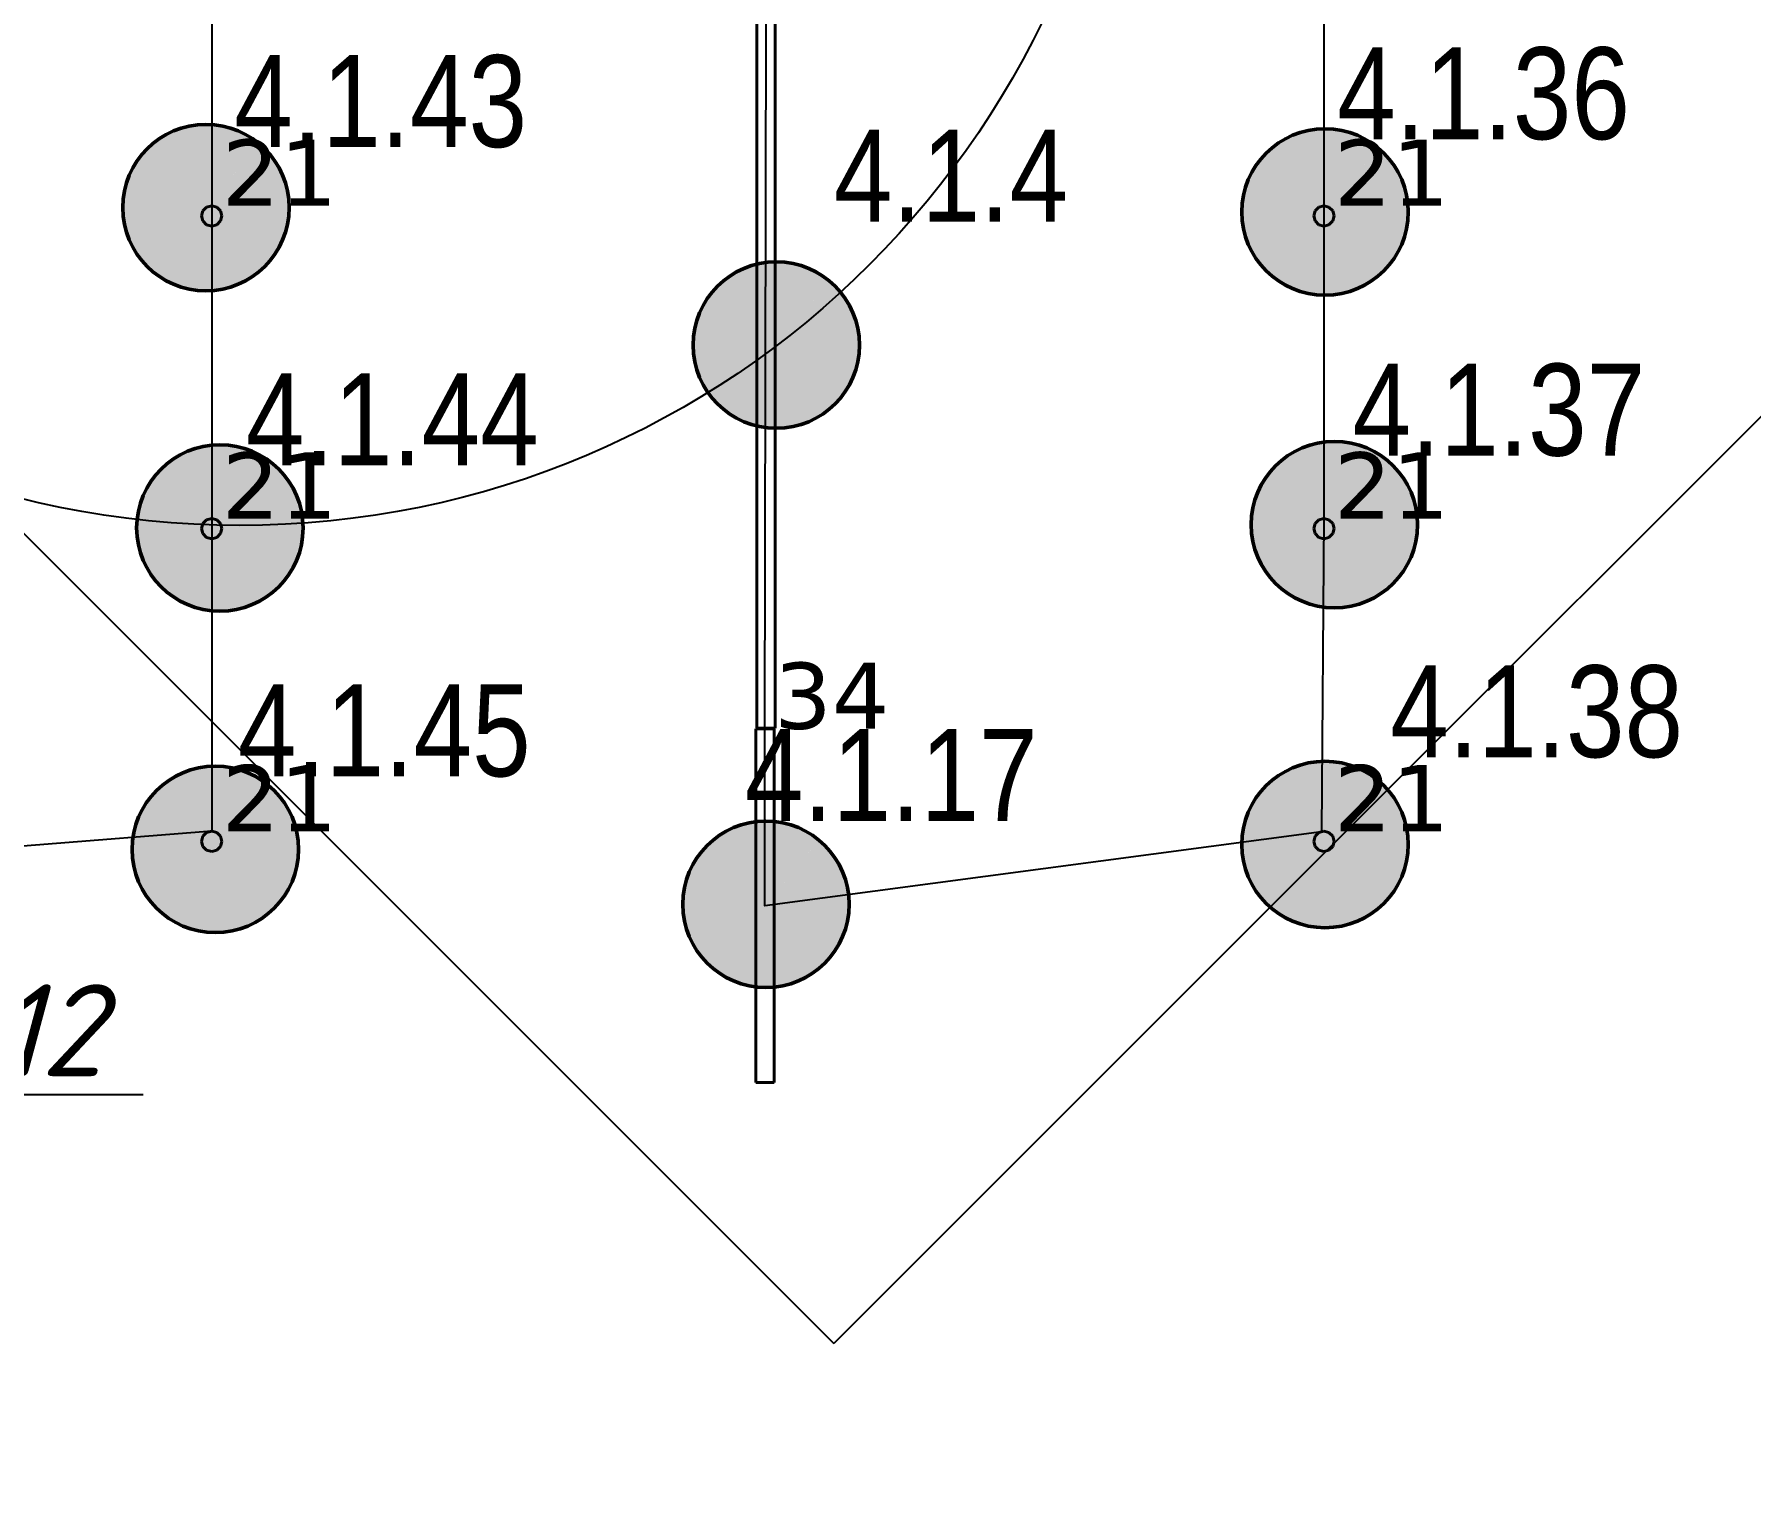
# Model space of a CAD drawing. Header units: millimetres. Extents: x -243740 to 150609, y -473655 to -165121.
# Drawn here: x -163914 to -159246, y -397838 to -393877 of the extents above; entities that cross this region are included whole.
import ezdxf
from ezdxf import colors
from ezdxf.entities.mleader import LeaderData, LeaderLine
from ezdxf.enums import TextEntityAlignment as Align
from ezdxf.math import Vec2, Vec3

# ---------------------------------------------------------------- set-up
doc = ezdxf.new("R2010")
doc.units = ezdxf.units.MM
doc.layers.add('_Гр.ЩД-1А.5.9.I2.5', color=6, linetype='Continuous')
for name, color, linetype, lineweight in [('_освещение_dali', 3, 'Continuous', 50), ('DLX_FL2_LUM 16', 5, 'Continuous', 40), ('DLX_FL2_LUM 28', 5, 'Continuous', 40), ('DLX_FL2_LUM 32', 5, 'Continuous', 40)]:
    doc.layers.add(name, color=color, linetype=linetype, lineweight=lineweight)
doc.styles.get("Standard").update_dxf_attribs({"font": 'ARIALN.TTF'})
doc.styles.add('TableTextStyle', font='')
doc.styles.add('Шрифт - 200', font='', dxfattribs={"height": 200})
doc.styles.get('TableTextStyle').set_extended_font_data('VERDANA.TTF')
doc.styles.get('Шрифт - 200').set_extended_font_data('GOST Common', italic=True)
doc.linetypes.add('Truba', pattern='A,3e-05,[4,MSH_7,S=1,R=0,X=0,Y=0],-3.022072', length=3.022102)

# ---------------------------------------------------------------- blocks, each defined once
blk = doc.blocks.new('_Dot')
at = {"color": 0, "linetype": 'ByBlock', "lineweight": -2}
blk.add_line((-0.5, 0), (-1, 0), dxfattribs=at)
at = {"color": 0, "linetype": 'ByBlock', "const_width": 0.5}
blk.add_lwpolyline([(-0.25, 0, 1), (0.25, 0, 1)], format="xyb", close=True, dxfattribs=at)
blk = doc.blocks.new('A$Caabd1818')
at = {"layer": 'DLX_FL2_LUM 16'}
for points in [[(-165919.0550284244, 1758.236544530548, 0), (-165919.0550284244, 3680.233614843048, 0)], [(-165919.0550284244, 3680.233614843048, 0), (-165919.0550284244, 1758.236544530548, 0)], [(-165919.0550284244, 3680.233614843048, 0), (-165919.0550284244, 1758.236544530548, 0)], [(-165919.0550284244, 1758.236544530548, 0), (-165919.0550284244, 3680.233614843048, 0)], [(-165869.0519766666, 3680.233614843048, 0), (-165869.0519766666, 1758.236544530548, 0)], [(-165869.0519766666, 1758.236544530548, 0), (-165869.0519766666, 3680.233614843048, 0)], [(-165869.0519766666, 1758.236544530548, 0), (-165869.0519766666, 3680.233614843048, 0)], [(-165869.0519766666, 3680.233614843048, 0), (-165869.0519766666, 1758.236544530548, 0)], [(-165919.0550284244, 1758.236544530548, 0), (-165919.0550284244, 1758.236544530548, 0)], [(-165869.0519766666, 1758.236544530548, 0), (-165919.0550284244, 1758.236544530548, 0)], [(-165919.0550284244, 1758.236544530548, 0), (-165919.0550284244, 1758.236544530548, 0)], [(-165919.0550284244, 1758.236544530548, 0), (-165869.0519766666, 1758.236544530548, 0)], [(-165919.0550284244, 1758.236544530548, 0), (-165869.0519766666, 1758.236544530548, 0)], [(-165869.0519766666, 1758.236544530548, 0), (-165919.0550284244, 1758.236544530548, 0)], [(-165869.0519766666, 1758.236544530548, 0), (-165869.0519766666, 1758.236544530548, 0)], [(-165869.0519766666, 1758.236544530548, 0), (-165869.0519766666, 1758.236544530548, 0)]]:
    blk.add_polyline3d(points, dxfattribs=at)
at = {"layer": 'DLX_FL2_LUM 28'}
for points in [[(-167425.425572858, 3165.11215488211, 0), (-167415.3547720767, 3175.18295566336, 0)], [(-167415.3547720767, 3175.18295566336, 0), (-167425.425572858, 3165.11215488211, 0)], [(-167415.3547720767, 3175.18295566336, 0), (-167425.425572858, 3165.11215488211, 0)], [(-167425.425572858, 3165.11215488211, 0), (-167415.3547720767, 3175.18295566336, 0)], [(-167415.3547720767, 3175.18295566336, 0), (-167401.6066031314, 3178.860323827423, 0)], [(-167401.6066031314, 3178.860323827423, 0), (-167415.3547720767, 3175.18295566336, 0)], [(-167401.6066031314, 3178.860323827423, 0), (-167415.3547720767, 3175.18295566336, 0)], [(-167415.3547720767, 3175.18295566336, 0), (-167401.6066031314, 3178.860323827423, 0)], [(-167415.3547720767, 3175.18295566336, 0), (-167415.3547720767, 3175.18295566336, 0)], [(-167415.3547720767, 3175.18295566336, 0), (-167415.3547720767, 3175.18295566336, 0)], [(-167401.6066031314, 3178.860323827423, 0), (-167401.6066031314, 3178.860323827423, 0)], [(-167401.6066031314, 3178.860323827423, 0), (-167387.8584341861, 3175.18295566336, 0)], [(-167387.8584341861, 3175.18295566336, 0), (-167401.6066031314, 3178.860323827423, 0)], [(-167401.6066031314, 3178.860323827423, 0), (-167401.6066031314, 3178.860323827423, 0)], [(-167387.8584341861, 3175.18295566336, 0), (-167401.6066031314, 3178.860323827423, 0)], [(-167401.6066031314, 3178.860323827423, 0), (-167387.8584341861, 3175.18295566336, 0)], [(-167387.8584341861, 3175.18295566336, 0), (-167387.8584341861, 3175.18295566336, 0)], [(-167387.8584341861, 3175.18295566336, 0), (-167377.7876334048, 3165.11215488211, 0)], [(-167377.7876334048, 3165.11215488211, 0), (-167387.8584341861, 3175.18295566336, 0)], [(-167387.8584341861, 3175.18295566336, 0), (-167387.8584341861, 3175.18295566336, 0)], [(-167377.7876334048, 3165.11215488211, 0), (-167387.8584341861, 3175.18295566336, 0)], [(-167387.8584341861, 3175.18295566336, 0), (-167377.7876334048, 3165.11215488211, 0)], [(-164400.6452994205, 3165.11215488211, 0), (-164390.5744986392, 3175.18295566336, 0)], [(-164390.5744986392, 3175.18295566336, 0), (-164400.6452994205, 3165.11215488211, 0)], [(-164390.5744986392, 3175.18295566336, 0), (-164400.6452994205, 3165.11215488211, 0)], [(-164400.6452994205, 3165.11215488211, 0), (-164390.5744986392, 3175.18295566336, 0)], [(-164390.5744986392, 3175.18295566336, 0), (-164376.8263296939, 3178.860323827423, 0)], [(-164376.8263296939, 3178.860323827423, 0), (-164390.5744986392, 3175.18295566336, 0)], [(-164376.8263296939, 3178.860323827423, 0), (-164390.5744986392, 3175.18295566336, 0)], [(-164390.5744986392, 3175.18295566336, 0), (-164376.8263296939, 3178.860323827423, 0)], [(-164390.5744986392, 3175.18295566336, 0), (-164390.5744986392, 3175.18295566336, 0)], [(-164390.5744986392, 3175.18295566336, 0), (-164390.5744986392, 3175.18295566336, 0)], [(-164376.8263296939, 3178.860323827423, 0), (-164376.8263296939, 3178.860323827423, 0)], [(-164376.8263296939, 3178.860323827423, 0), (-164363.0781607486, 3175.18295566336, 0)], [(-164363.0781607486, 3175.18295566336, 0), (-164376.8263296939, 3178.860323827423, 0)], [(-164376.8263296939, 3178.860323827423, 0), (-164376.8263296939, 3178.860323827423, 0)], [(-164363.0781607486, 3175.18295566336, 0), (-164376.8263296939, 3178.860323827423, 0)], [(-164376.8263296939, 3178.860323827423, 0), (-164363.0781607486, 3175.18295566336, 0)], [(-164363.0781607486, 3175.18295566336, 0), (-164363.0781607486, 3175.18295566336, 0)], [(-164363.0781607486, 3175.18295566336, 0), (-164353.0073599673, 3165.11215488211, 0)], [(-164353.0073599673, 3165.11215488211, 0), (-164363.0781607486, 3175.18295566336, 0)], [(-164363.0781607486, 3175.18295566336, 0), (-164363.0781607486, 3175.18295566336, 0)], [(-164353.0073599673, 3165.11215488211, 0), (-164363.0781607486, 3175.18295566336, 0)], [(-164363.0781607486, 3175.18295566336, 0), (-164353.0073599673, 3165.11215488211, 0)], [(-167429.102941022, 3151.363985936798, 0), (-167425.425572858, 3165.11215488211, 0)], [(-167425.425572858, 3165.11215488211, 0), (-167429.102941022, 3151.363985936798, 0)], [(-167425.425572858, 3165.11215488211, 0), (-167429.102941022, 3151.363985936798, 0)], [(-167429.102941022, 3151.363985936798, 0), (-167425.425572858, 3165.11215488211, 0)], [(-167425.425572858, 3137.615816991485, 0), (-167429.102941022, 3151.363985936798, 0)], [(-167429.102941022, 3151.363985936798, 0), (-167429.102941022, 3151.363985936798, 0)], [(-167429.102941022, 3151.363985936798, 0), (-167425.425572858, 3137.615816991485, 0)], [(-167429.102941022, 3151.363985936798, 0), (-167429.102941022, 3151.363985936798, 0)], [(-167429.102941022, 3151.363985936798, 0), (-167425.425572858, 3137.615816991485, 0)], [(-167425.425572858, 3137.615816991485, 0), (-167429.102941022, 3151.363985936798, 0)], [(-167425.425572858, 3165.11215488211, 0), (-167425.425572858, 3165.11215488211, 0)], [(-167425.425572858, 3165.11215488211, 0), (-167425.425572858, 3165.11215488211, 0)], [(-167415.3547720767, 3127.545016210235, 0), (-167425.425572858, 3137.615816991485, 0)], [(-167425.425572858, 3137.615816991485, 0), (-167425.425572858, 3137.615816991485, 0)], [(-167425.425572858, 3137.615816991485, 0), (-167415.3547720767, 3127.545016210235, 0)], [(-167425.425572858, 3137.615816991485, 0), (-167425.425572858, 3137.615816991485, 0)], [(-167425.425572858, 3137.615816991485, 0), (-167415.3547720767, 3127.545016210235, 0)], [(-167415.3547720767, 3127.545016210235, 0), (-167425.425572858, 3137.615816991485, 0)], [(-167401.6066031314, 3123.867648046173, 0), (-167415.3547720767, 3127.545016210235, 0)], [(-167415.3547720767, 3127.545016210235, 0), (-167415.3547720767, 3127.545016210235, 0)], [(-167415.3547720767, 3127.545016210235, 0), (-167401.6066031314, 3123.867648046173, 0)], [(-167415.3547720767, 3127.545016210235, 0), (-167415.3547720767, 3127.545016210235, 0)], [(-167415.3547720767, 3127.545016210235, 0), (-167401.6066031314, 3123.867648046173, 0)], [(-167401.6066031314, 3123.867648046173, 0), (-167415.3547720767, 3127.545016210235, 0)], [(-167387.8584341861, 3127.545016210235, 0), (-167401.6066031314, 3123.867648046173, 0)], [(-167401.6066031314, 3123.867648046173, 0), (-167387.8584341861, 3127.545016210235, 0)], [(-167401.6066031314, 3123.867648046173, 0), (-167387.8584341861, 3127.545016210235, 0)], [(-167387.8584341861, 3127.545016210235, 0), (-167401.6066031314, 3123.867648046173, 0)], [(-167377.7876334048, 3137.615816991485, 0), (-167387.8584341861, 3127.545016210235, 0)], [(-167387.8584341861, 3127.545016210235, 0), (-167377.7876334048, 3137.615816991485, 0)], [(-167387.8584341861, 3127.545016210235, 0), (-167377.7876334048, 3137.615816991485, 0)], [(-167377.7876334048, 3137.615816991485, 0), (-167387.8584341861, 3127.545016210235, 0)], [(-167387.8584341861, 3127.545016210235, 0), (-167387.8584341861, 3127.545016210235, 0)], [(-167387.8584341861, 3127.545016210235, 0), (-167387.8584341861, 3127.545016210235, 0)], [(-167377.7876334048, 3165.11215488211, 0), (-167377.7876334048, 3165.11215488211, 0)], [(-167377.7876334048, 3165.11215488211, 0), (-167374.1102652408, 3151.363985936798, 0)], [(-167374.1102652408, 3151.363985936798, 0), (-167377.7876334048, 3165.11215488211, 0)], [(-167377.7876334048, 3165.11215488211, 0), (-167377.7876334048, 3165.11215488211, 0)], [(-167374.1102652408, 3151.363985936798, 0), (-167377.7876334048, 3165.11215488211, 0)], [(-167377.7876334048, 3165.11215488211, 0), (-167374.1102652408, 3151.363985936798, 0)], [(-167374.1102652408, 3151.363985936798, 0), (-167377.7876334048, 3137.615816991485, 0)], [(-167377.7876334048, 3137.615816991485, 0), (-167374.1102652408, 3151.363985936798, 0)], [(-167377.7876334048, 3137.615816991485, 0), (-167374.1102652408, 3151.363985936798, 0)], [(-167374.1102652408, 3151.363985936798, 0), (-167377.7876334048, 3137.615816991485, 0)], [(-167377.7876334048, 3137.615816991485, 0), (-167377.7876334048, 3137.615816991485, 0)], [(-167377.7876334048, 3137.615816991485, 0), (-167377.7876334048, 3137.615816991485, 0)], [(-167374.1102652408, 3151.363985936798, 0), (-167374.1102652408, 3151.363985936798, 0)], [(-167374.1102652408, 3151.363985936798, 0), (-167374.1102652408, 3151.363985936798, 0)], [(-164404.3226675845, 3151.363985936798, 0), (-164400.6452994205, 3165.11215488211, 0)], [(-164400.6452994205, 3165.11215488211, 0), (-164404.3226675845, 3151.363985936798, 0)], [(-164400.6452994205, 3165.11215488211, 0), (-164404.3226675845, 3151.363985936798, 0)], [(-164404.3226675845, 3151.363985936798, 0), (-164400.6452994205, 3165.11215488211, 0)], [(-164400.6452994205, 3137.615816991485, 0), (-164404.3226675845, 3151.363985936798, 0)], [(-164404.3226675845, 3151.363985936798, 0), (-164404.3226675845, 3151.363985936798, 0)], [(-164404.3226675845, 3151.363985936798, 0), (-164400.6452994205, 3137.615816991485, 0)], [(-164404.3226675845, 3151.363985936798, 0), (-164404.3226675845, 3151.363985936798, 0)], [(-164404.3226675845, 3151.363985936798, 0), (-164400.6452994205, 3137.615816991485, 0)], [(-164400.6452994205, 3137.615816991485, 0), (-164404.3226675845, 3151.363985936798, 0)], [(-164400.6452994205, 3165.11215488211, 0), (-164400.6452994205, 3165.11215488211, 0)], [(-164400.6452994205, 3165.11215488211, 0), (-164400.6452994205, 3165.11215488211, 0)], [(-164390.5744986392, 3127.545016210235, 0), (-164400.6452994205, 3137.615816991485, 0)], [(-164400.6452994205, 3137.615816991485, 0), (-164400.6452994205, 3137.615816991485, 0)], [(-164400.6452994205, 3137.615816991485, 0), (-164390.5744986392, 3127.545016210235, 0)], [(-164400.6452994205, 3137.615816991485, 0), (-164400.6452994205, 3137.615816991485, 0)], [(-164400.6452994205, 3137.615816991485, 0), (-164390.5744986392, 3127.545016210235, 0)], [(-164390.5744986392, 3127.545016210235, 0), (-164400.6452994205, 3137.615816991485, 0)], [(-164376.8263296939, 3123.867648046173, 0), (-164390.5744986392, 3127.545016210235, 0)], [(-164390.5744986392, 3127.545016210235, 0), (-164390.5744986392, 3127.545016210235, 0)], [(-164390.5744986392, 3127.545016210235, 0), (-164376.8263296939, 3123.867648046173, 0)], [(-164390.5744986392, 3127.545016210235, 0), (-164390.5744986392, 3127.545016210235, 0)], [(-164390.5744986392, 3127.545016210235, 0), (-164376.8263296939, 3123.867648046173, 0)], [(-164376.8263296939, 3123.867648046173, 0), (-164390.5744986392, 3127.545016210235, 0)], [(-164363.0781607486, 3127.545016210235, 0), (-164376.8263296939, 3123.867648046173, 0)], [(-164376.8263296939, 3123.867648046173, 0), (-164363.0781607486, 3127.545016210235, 0)], [(-164376.8263296939, 3123.867648046173, 0), (-164363.0781607486, 3127.545016210235, 0)], [(-164363.0781607486, 3127.545016210235, 0), (-164376.8263296939, 3123.867648046173, 0)], [(-164353.0073599673, 3137.615816991485, 0), (-164363.0781607486, 3127.545016210235, 0)], [(-164363.0781607486, 3127.545016210235, 0), (-164353.0073599673, 3137.615816991485, 0)], [(-164363.0781607486, 3127.545016210235, 0), (-164353.0073599673, 3137.615816991485, 0)], [(-164353.0073599673, 3137.615816991485, 0), (-164363.0781607486, 3127.545016210235, 0)], [(-164363.0781607486, 3127.545016210235, 0), (-164363.0781607486, 3127.545016210235, 0)], [(-164363.0781607486, 3127.545016210235, 0), (-164363.0781607486, 3127.545016210235, 0)], [(-164353.0073599673, 3165.11215488211, 0), (-164353.0073599673, 3165.11215488211, 0)], [(-164353.0073599673, 3165.11215488211, 0), (-164349.3299918033, 3151.363985936798, 0)], [(-164349.3299918033, 3151.363985936798, 0), (-164353.0073599673, 3165.11215488211, 0)], [(-164353.0073599673, 3165.11215488211, 0), (-164353.0073599673, 3165.11215488211, 0)], [(-164349.3299918033, 3151.363985936798, 0), (-164353.0073599673, 3165.11215488211, 0)], [(-164353.0073599673, 3165.11215488211, 0), (-164349.3299918033, 3151.363985936798, 0)], [(-164349.3299918033, 3151.363985936798, 0), (-164353.0073599673, 3137.615816991485, 0)], [(-164353.0073599673, 3137.615816991485, 0), (-164349.3299918033, 3151.363985936798, 0)], [(-164353.0073599673, 3137.615816991485, 0), (-164349.3299918033, 3151.363985936798, 0)], [(-164349.3299918033, 3151.363985936798, 0), (-164353.0073599673, 3137.615816991485, 0)], [(-164353.0073599673, 3137.615816991485, 0), (-164353.0073599673, 3137.615816991485, 0)], [(-164353.0073599673, 3137.615816991485, 0), (-164353.0073599673, 3137.615816991485, 0)], [(-164349.3299918033, 3151.363985936798, 0), (-164349.3299918033, 3151.363985936798, 0)], [(-164349.3299918033, 3151.363985936798, 0), (-164349.3299918033, 3151.363985936798, 0)], [(-167401.6066031314, 3123.867648046173, 0), (-167401.6066031314, 3123.867648046173, 0)], [(-167401.6066031314, 3123.867648046173, 0), (-167401.6066031314, 3123.867648046173, 0)], [(-164376.8263296939, 3123.867648046173, 0), (-164376.8263296939, 3123.867648046173, 0)], [(-164376.8263296939, 3123.867648046173, 0), (-164376.8263296939, 3123.867648046173, 0)], [(-167429.102941022, 2300.900118749298, 0), (-167425.425572858, 2314.64828769461, 0)], [(-167425.425572858, 2314.64828769461, 0), (-167429.102941022, 2300.900118749298, 0)], [(-167425.425572858, 2314.64828769461, 0), (-167429.102941022, 2300.900118749298, 0)], [(-167429.102941022, 2300.900118749298, 0), (-167425.425572858, 2314.64828769461, 0)], [(-167425.425572858, 2287.151949803985, 0), (-167429.102941022, 2300.900118749298, 0)], [(-167429.102941022, 2300.900118749298, 0), (-167429.102941022, 2300.900118749298, 0)], [(-167429.102941022, 2300.900118749298, 0), (-167425.425572858, 2287.151949803985, 0)], [(-167429.102941022, 2300.900118749298, 0), (-167429.102941022, 2300.900118749298, 0)], [(-167429.102941022, 2300.900118749298, 0), (-167425.425572858, 2287.151949803985, 0)], [(-167425.425572858, 2287.151949803985, 0), (-167429.102941022, 2300.900118749298, 0)], [(-167425.425572858, 2314.64828769461, 0), (-167415.3547720767, 2324.71908847586, 0)], [(-167415.3547720767, 2324.71908847586, 0), (-167425.425572858, 2314.64828769461, 0)], [(-167415.3547720767, 2324.71908847586, 0), (-167425.425572858, 2314.64828769461, 0)], [(-167425.425572858, 2314.64828769461, 0), (-167415.3547720767, 2324.71908847586, 0)], [(-167425.425572858, 2314.64828769461, 0), (-167425.425572858, 2314.64828769461, 0)], [(-167425.425572858, 2314.64828769461, 0), (-167425.425572858, 2314.64828769461, 0)], [(-167415.3547720767, 2324.71908847586, 0), (-167401.6066031314, 2328.396456639923, 0)], [(-167401.6066031314, 2328.396456639923, 0), (-167415.3547720767, 2324.71908847586, 0)], [(-167401.6066031314, 2328.396456639923, 0), (-167415.3547720767, 2324.71908847586, 0)], [(-167415.3547720767, 2324.71908847586, 0), (-167401.6066031314, 2328.396456639923, 0)], [(-167415.3547720767, 2324.71908847586, 0), (-167415.3547720767, 2324.71908847586, 0)], [(-167415.3547720767, 2324.71908847586, 0), (-167415.3547720767, 2324.71908847586, 0)], [(-167401.6066031314, 2328.396456639923, 0), (-167401.6066031314, 2328.396456639923, 0)], [(-167401.6066031314, 2328.396456639923, 0), (-167387.8584341861, 2324.71908847586, 0)], [(-167387.8584341861, 2324.71908847586, 0), (-167401.6066031314, 2328.396456639923, 0)], [(-167401.6066031314, 2328.396456639923, 0), (-167401.6066031314, 2328.396456639923, 0)], [(-167387.8584341861, 2324.71908847586, 0), (-167401.6066031314, 2328.396456639923, 0)], [(-167401.6066031314, 2328.396456639923, 0), (-167387.8584341861, 2324.71908847586, 0)], [(-167387.8584341861, 2324.71908847586, 0), (-167387.8584341861, 2324.71908847586, 0)], [(-167387.8584341861, 2324.71908847586, 0), (-167377.7876334048, 2314.64828769461, 0)], [(-167377.7876334048, 2314.64828769461, 0), (-167387.8584341861, 2324.71908847586, 0)], [(-167387.8584341861, 2324.71908847586, 0), (-167387.8584341861, 2324.71908847586, 0)], [(-167377.7876334048, 2314.64828769461, 0), (-167387.8584341861, 2324.71908847586, 0)], [(-167387.8584341861, 2324.71908847586, 0), (-167377.7876334048, 2314.64828769461, 0)], [(-167377.7876334048, 2314.64828769461, 0), (-167377.7876334048, 2314.64828769461, 0)], [(-167377.7876334048, 2314.64828769461, 0), (-167374.1102652408, 2300.900118749298, 0)], [(-167374.1102652408, 2300.900118749298, 0), (-167377.7876334048, 2314.64828769461, 0)], [(-167377.7876334048, 2314.64828769461, 0), (-167377.7876334048, 2314.64828769461, 0)], [(-167374.1102652408, 2300.900118749298, 0), (-167377.7876334048, 2314.64828769461, 0)], [(-167377.7876334048, 2314.64828769461, 0), (-167374.1102652408, 2300.900118749298, 0)], [(-167374.1102652408, 2300.900118749298, 0), (-167377.7876334048, 2287.151949803985, 0)], [(-167377.7876334048, 2287.151949803985, 0), (-167374.1102652408, 2300.900118749298, 0)], [(-167377.7876334048, 2287.151949803985, 0), (-167374.1102652408, 2300.900118749298, 0)], [(-167374.1102652408, 2300.900118749298, 0), (-167377.7876334048, 2287.151949803985, 0)], [(-167374.1102652408, 2300.900118749298, 0), (-167374.1102652408, 2300.900118749298, 0)], [(-167374.1102652408, 2300.900118749298, 0), (-167374.1102652408, 2300.900118749298, 0)], [(-164404.3226675845, 2300.900118749298, 0), (-164400.6452994205, 2314.64828769461, 0)], [(-164400.6452994205, 2314.64828769461, 0), (-164404.3226675845, 2300.900118749298, 0)], [(-164400.6452994205, 2314.64828769461, 0), (-164404.3226675845, 2300.900118749298, 0)], [(-164404.3226675845, 2300.900118749298, 0), (-164400.6452994205, 2314.64828769461, 0)], [(-164400.6452994205, 2287.151949803985, 0), (-164404.3226675845, 2300.900118749298, 0)], [(-164404.3226675845, 2300.900118749298, 0), (-164404.3226675845, 2300.900118749298, 0)], [(-164404.3226675845, 2300.900118749298, 0), (-164400.6452994205, 2287.151949803985, 0)], [(-164404.3226675845, 2300.900118749298, 0), (-164404.3226675845, 2300.900118749298, 0)], [(-164404.3226675845, 2300.900118749298, 0), (-164400.6452994205, 2287.151949803985, 0)], [(-164400.6452994205, 2287.151949803985, 0), (-164404.3226675845, 2300.900118749298, 0)], [(-164400.6452994205, 2314.64828769461, 0), (-164390.5744986392, 2324.71908847586, 0)], [(-164390.5744986392, 2324.71908847586, 0), (-164400.6452994205, 2314.64828769461, 0)], [(-164390.5744986392, 2324.71908847586, 0), (-164400.6452994205, 2314.64828769461, 0)], [(-164400.6452994205, 2314.64828769461, 0), (-164390.5744986392, 2324.71908847586, 0)], [(-164400.6452994205, 2314.64828769461, 0), (-164400.6452994205, 2314.64828769461, 0)], [(-164400.6452994205, 2314.64828769461, 0), (-164400.6452994205, 2314.64828769461, 0)], [(-164390.5744986392, 2324.71908847586, 0), (-164376.8263296939, 2328.396456639923, 0)], [(-164376.8263296939, 2328.396456639923, 0), (-164390.5744986392, 2324.71908847586, 0)], [(-164376.8263296939, 2328.396456639923, 0), (-164390.5744986392, 2324.71908847586, 0)], [(-164390.5744986392, 2324.71908847586, 0), (-164376.8263296939, 2328.396456639923, 0)], [(-164390.5744986392, 2324.71908847586, 0), (-164390.5744986392, 2324.71908847586, 0)], [(-164390.5744986392, 2324.71908847586, 0), (-164390.5744986392, 2324.71908847586, 0)], [(-164376.8263296939, 2328.396456639923, 0), (-164376.8263296939, 2328.396456639923, 0)], [(-164376.8263296939, 2328.396456639923, 0), (-164363.0781607486, 2324.71908847586, 0)], [(-164363.0781607486, 2324.71908847586, 0), (-164376.8263296939, 2328.396456639923, 0)], [(-164376.8263296939, 2328.396456639923, 0), (-164376.8263296939, 2328.396456639923, 0)], [(-164363.0781607486, 2324.71908847586, 0), (-164376.8263296939, 2328.396456639923, 0)], [(-164376.8263296939, 2328.396456639923, 0), (-164363.0781607486, 2324.71908847586, 0)], [(-164363.0781607486, 2324.71908847586, 0), (-164363.0781607486, 2324.71908847586, 0)], [(-164363.0781607486, 2324.71908847586, 0), (-164353.0073599673, 2314.64828769461, 0)], [(-164353.0073599673, 2314.64828769461, 0), (-164363.0781607486, 2324.71908847586, 0)], [(-164363.0781607486, 2324.71908847586, 0), (-164363.0781607486, 2324.71908847586, 0)], [(-164353.0073599673, 2314.64828769461, 0), (-164363.0781607486, 2324.71908847586, 0)], [(-164363.0781607486, 2324.71908847586, 0), (-164353.0073599673, 2314.64828769461, 0)], [(-164353.0073599673, 2314.64828769461, 0), (-164353.0073599673, 2314.64828769461, 0)], [(-164353.0073599673, 2314.64828769461, 0), (-164349.3299918033, 2300.900118749298, 0)], [(-164349.3299918033, 2300.900118749298, 0), (-164353.0073599673, 2314.64828769461, 0)], [(-164353.0073599673, 2314.64828769461, 0), (-164353.0073599673, 2314.64828769461, 0)], [(-164349.3299918033, 2300.900118749298, 0), (-164353.0073599673, 2314.64828769461, 0)], [(-164353.0073599673, 2314.64828769461, 0), (-164349.3299918033, 2300.900118749298, 0)], [(-164349.3299918033, 2300.900118749298, 0), (-164353.0073599673, 2287.151949803985, 0)], [(-164353.0073599673, 2287.151949803985, 0), (-164349.3299918033, 2300.900118749298, 0)], [(-164353.0073599673, 2287.151949803985, 0), (-164349.3299918033, 2300.900118749298, 0)], [(-164349.3299918033, 2300.900118749298, 0), (-164353.0073599673, 2287.151949803985, 0)], [(-164349.3299918033, 2300.900118749298, 0), (-164349.3299918033, 2300.900118749298, 0)], [(-164349.3299918033, 2300.900118749298, 0), (-164349.3299918033, 2300.900118749298, 0)], [(-167415.3547720767, 2277.081149022735, 0), (-167425.425572858, 2287.151949803985, 0)], [(-167425.425572858, 2287.151949803985, 0), (-167425.425572858, 2287.151949803985, 0)], [(-167425.425572858, 2287.151949803985, 0), (-167415.3547720767, 2277.081149022735, 0)], [(-167425.425572858, 2287.151949803985, 0), (-167425.425572858, 2287.151949803985, 0)], [(-167425.425572858, 2287.151949803985, 0), (-167415.3547720767, 2277.081149022735, 0)], [(-167415.3547720767, 2277.081149022735, 0), (-167425.425572858, 2287.151949803985, 0)], [(-167401.6066031314, 2273.403780858673, 0), (-167415.3547720767, 2277.081149022735, 0)], [(-167415.3547720767, 2277.081149022735, 0), (-167415.3547720767, 2277.081149022735, 0)], [(-167415.3547720767, 2277.081149022735, 0), (-167401.6066031314, 2273.403780858673, 0)], [(-167415.3547720767, 2277.081149022735, 0), (-167415.3547720767, 2277.081149022735, 0)], [(-167415.3547720767, 2277.081149022735, 0), (-167401.6066031314, 2273.403780858673, 0)], [(-167401.6066031314, 2273.403780858673, 0), (-167415.3547720767, 2277.081149022735, 0)], [(-167387.8584341861, 2277.081149022735, 0), (-167401.6066031314, 2273.403780858673, 0)], [(-167401.6066031314, 2273.403780858673, 0), (-167387.8584341861, 2277.081149022735, 0)], [(-167401.6066031314, 2273.403780858673, 0), (-167387.8584341861, 2277.081149022735, 0)], [(-167387.8584341861, 2277.081149022735, 0), (-167401.6066031314, 2273.403780858673, 0)], [(-167401.6066031314, 2273.403780858673, 0), (-167401.6066031314, 2273.403780858673, 0)], [(-167401.6066031314, 2273.403780858673, 0), (-167401.6066031314, 2273.403780858673, 0)], [(-167377.7876334048, 2287.151949803985, 0), (-167387.8584341861, 2277.081149022735, 0)], [(-167387.8584341861, 2277.081149022735, 0), (-167377.7876334048, 2287.151949803985, 0)], [(-167387.8584341861, 2277.081149022735, 0), (-167377.7876334048, 2287.151949803985, 0)], [(-167377.7876334048, 2287.151949803985, 0), (-167387.8584341861, 2277.081149022735, 0)], [(-167387.8584341861, 2277.081149022735, 0), (-167387.8584341861, 2277.081149022735, 0)], [(-167387.8584341861, 2277.081149022735, 0), (-167387.8584341861, 2277.081149022735, 0)], [(-167377.7876334048, 2287.151949803985, 0), (-167377.7876334048, 2287.151949803985, 0)], [(-167377.7876334048, 2287.151949803985, 0), (-167377.7876334048, 2287.151949803985, 0)], [(-164390.5744986392, 2277.081149022735, 0), (-164400.6452994205, 2287.151949803985, 0)], [(-164400.6452994205, 2287.151949803985, 0), (-164400.6452994205, 2287.151949803985, 0)], [(-164400.6452994205, 2287.151949803985, 0), (-164390.5744986392, 2277.081149022735, 0)], [(-164400.6452994205, 2287.151949803985, 0), (-164400.6452994205, 2287.151949803985, 0)], [(-164400.6452994205, 2287.151949803985, 0), (-164390.5744986392, 2277.081149022735, 0)], [(-164390.5744986392, 2277.081149022735, 0), (-164400.6452994205, 2287.151949803985, 0)], [(-164376.8263296939, 2273.403780858673, 0), (-164390.5744986392, 2277.081149022735, 0)], [(-164390.5744986392, 2277.081149022735, 0), (-164390.5744986392, 2277.081149022735, 0)], [(-164390.5744986392, 2277.081149022735, 0), (-164376.8263296939, 2273.403780858673, 0)], [(-164390.5744986392, 2277.081149022735, 0), (-164390.5744986392, 2277.081149022735, 0)], [(-164390.5744986392, 2277.081149022735, 0), (-164376.8263296939, 2273.403780858673, 0)], [(-164376.8263296939, 2273.403780858673, 0), (-164390.5744986392, 2277.081149022735, 0)], [(-164363.0781607486, 2277.081149022735, 0), (-164376.8263296939, 2273.403780858673, 0)], [(-164376.8263296939, 2273.403780858673, 0), (-164363.0781607486, 2277.081149022735, 0)], [(-164376.8263296939, 2273.403780858673, 0), (-164363.0781607486, 2277.081149022735, 0)], [(-164363.0781607486, 2277.081149022735, 0), (-164376.8263296939, 2273.403780858673, 0)], [(-164376.8263296939, 2273.403780858673, 0), (-164376.8263296939, 2273.403780858673, 0)], [(-164376.8263296939, 2273.403780858673, 0), (-164376.8263296939, 2273.403780858673, 0)], [(-164353.0073599673, 2287.151949803985, 0), (-164363.0781607486, 2277.081149022735, 0)], [(-164363.0781607486, 2277.081149022735, 0), (-164353.0073599673, 2287.151949803985, 0)], [(-164363.0781607486, 2277.081149022735, 0), (-164353.0073599673, 2287.151949803985, 0)], [(-164353.0073599673, 2287.151949803985, 0), (-164363.0781607486, 2277.081149022735, 0)], [(-164363.0781607486, 2277.081149022735, 0), (-164363.0781607486, 2277.081149022735, 0)], [(-164363.0781607486, 2277.081149022735, 0), (-164363.0781607486, 2277.081149022735, 0)], [(-164353.0073599673, 2287.151949803985, 0), (-164353.0073599673, 2287.151949803985, 0)], [(-164353.0073599673, 2287.151949803985, 0), (-164353.0073599673, 2287.151949803985, 0)], [(-167429.102941022, 1450.314181249298, 0), (-167425.425572858, 1464.06235019461, 0)], [(-167425.425572858, 1464.06235019461, 0), (-167429.102941022, 1450.314181249298, 0)], [(-167425.425572858, 1464.06235019461, 0), (-167429.102941022, 1450.314181249298, 0)], [(-167429.102941022, 1450.314181249298, 0), (-167425.425572858, 1464.06235019461, 0)], [(-167425.425572858, 1436.566012303985, 0), (-167429.102941022, 1450.314181249298, 0)], [(-167429.102941022, 1450.314181249298, 0), (-167429.102941022, 1450.314181249298, 0)], [(-167429.102941022, 1450.314181249298, 0), (-167425.425572858, 1436.566012303985, 0)], [(-167429.102941022, 1450.314181249298, 0), (-167429.102941022, 1450.314181249298, 0)], [(-167429.102941022, 1450.314181249298, 0), (-167425.425572858, 1436.566012303985, 0)], [(-167425.425572858, 1436.566012303985, 0), (-167429.102941022, 1450.314181249298, 0)], [(-167425.425572858, 1464.06235019461, 0), (-167415.3547720767, 1474.13315097586, 0)], [(-167415.3547720767, 1474.13315097586, 0), (-167425.425572858, 1464.06235019461, 0)], [(-167415.3547720767, 1474.13315097586, 0), (-167425.425572858, 1464.06235019461, 0)], [(-167425.425572858, 1464.06235019461, 0), (-167415.3547720767, 1474.13315097586, 0)], [(-167425.425572858, 1464.06235019461, 0), (-167425.425572858, 1464.06235019461, 0)], [(-167425.425572858, 1464.06235019461, 0), (-167425.425572858, 1464.06235019461, 0)], [(-167415.3547720767, 1474.13315097586, 0), (-167401.6066031314, 1477.810519139923, 0)], [(-167401.6066031314, 1477.810519139923, 0), (-167415.3547720767, 1474.13315097586, 0)], [(-167401.6066031314, 1477.810519139923, 0), (-167415.3547720767, 1474.13315097586, 0)], [(-167415.3547720767, 1474.13315097586, 0), (-167401.6066031314, 1477.810519139923, 0)], [(-167415.3547720767, 1474.13315097586, 0), (-167415.3547720767, 1474.13315097586, 0)], [(-167415.3547720767, 1474.13315097586, 0), (-167415.3547720767, 1474.13315097586, 0)], [(-167401.6066031314, 1477.810519139923, 0), (-167401.6066031314, 1477.810519139923, 0)], [(-167401.6066031314, 1477.810519139923, 0), (-167387.8584341861, 1474.13315097586, 0)], [(-167387.8584341861, 1474.13315097586, 0), (-167401.6066031314, 1477.810519139923, 0)], [(-167401.6066031314, 1477.810519139923, 0), (-167401.6066031314, 1477.810519139923, 0)], [(-167387.8584341861, 1474.13315097586, 0), (-167401.6066031314, 1477.810519139923, 0)], [(-167401.6066031314, 1477.810519139923, 0), (-167387.8584341861, 1474.13315097586, 0)], [(-167387.8584341861, 1474.13315097586, 0), (-167387.8584341861, 1474.13315097586, 0)], [(-167387.8584341861, 1474.13315097586, 0), (-167377.7876334048, 1464.06235019461, 0)], [(-167377.7876334048, 1464.06235019461, 0), (-167387.8584341861, 1474.13315097586, 0)], [(-167387.8584341861, 1474.13315097586, 0), (-167387.8584341861, 1474.13315097586, 0)], [(-167377.7876334048, 1464.06235019461, 0), (-167387.8584341861, 1474.13315097586, 0)], [(-167387.8584341861, 1474.13315097586, 0), (-167377.7876334048, 1464.06235019461, 0)], [(-167377.7876334048, 1464.06235019461, 0), (-167377.7876334048, 1464.06235019461, 0)], [(-167377.7876334048, 1464.06235019461, 0), (-167374.1102652408, 1450.314181249298, 0)], [(-167374.1102652408, 1450.314181249298, 0), (-167377.7876334048, 1464.06235019461, 0)], [(-167377.7876334048, 1464.06235019461, 0), (-167377.7876334048, 1464.06235019461, 0)], [(-167374.1102652408, 1450.314181249298, 0), (-167377.7876334048, 1464.06235019461, 0)], [(-167377.7876334048, 1464.06235019461, 0), (-167374.1102652408, 1450.314181249298, 0)], [(-167374.1102652408, 1450.314181249298, 0), (-167377.7876334048, 1436.566012303985, 0)], [(-167377.7876334048, 1436.566012303985, 0), (-167374.1102652408, 1450.314181249298, 0)], [(-167377.7876334048, 1436.566012303985, 0), (-167374.1102652408, 1450.314181249298, 0)], [(-167374.1102652408, 1450.314181249298, 0), (-167377.7876334048, 1436.566012303985, 0)], [(-167374.1102652408, 1450.314181249298, 0), (-167374.1102652408, 1450.314181249298, 0)], [(-167374.1102652408, 1450.314181249298, 0), (-167374.1102652408, 1450.314181249298, 0)], [(-164404.3226675845, 1450.314181249298, 0), (-164400.6452994205, 1464.06235019461, 0)], [(-164400.6452994205, 1464.06235019461, 0), (-164404.3226675845, 1450.314181249298, 0)], [(-164400.6452994205, 1464.06235019461, 0), (-164404.3226675845, 1450.314181249298, 0)], [(-164404.3226675845, 1450.314181249298, 0), (-164400.6452994205, 1464.06235019461, 0)], [(-164400.6452994205, 1436.566012303985, 0), (-164404.3226675845, 1450.314181249298, 0)], [(-164404.3226675845, 1450.314181249298, 0), (-164404.3226675845, 1450.314181249298, 0)], [(-164404.3226675845, 1450.314181249298, 0), (-164400.6452994205, 1436.566012303985, 0)], [(-164404.3226675845, 1450.314181249298, 0), (-164404.3226675845, 1450.314181249298, 0)], [(-164404.3226675845, 1450.314181249298, 0), (-164400.6452994205, 1436.566012303985, 0)], [(-164400.6452994205, 1436.566012303985, 0), (-164404.3226675845, 1450.314181249298, 0)], [(-164400.6452994205, 1464.06235019461, 0), (-164390.5744986392, 1474.13315097586, 0)], [(-164390.5744986392, 1474.13315097586, 0), (-164400.6452994205, 1464.06235019461, 0)], [(-164390.5744986392, 1474.13315097586, 0), (-164400.6452994205, 1464.06235019461, 0)], [(-164400.6452994205, 1464.06235019461, 0), (-164390.5744986392, 1474.13315097586, 0)], [(-164400.6452994205, 1464.06235019461, 0), (-164400.6452994205, 1464.06235019461, 0)], [(-164400.6452994205, 1464.06235019461, 0), (-164400.6452994205, 1464.06235019461, 0)], [(-164390.5744986392, 1474.13315097586, 0), (-164376.8263296939, 1477.810519139923, 0)], [(-164376.8263296939, 1477.810519139923, 0), (-164390.5744986392, 1474.13315097586, 0)], [(-164376.8263296939, 1477.810519139923, 0), (-164390.5744986392, 1474.13315097586, 0)], [(-164390.5744986392, 1474.13315097586, 0), (-164376.8263296939, 1477.810519139923, 0)], [(-164390.5744986392, 1474.13315097586, 0), (-164390.5744986392, 1474.13315097586, 0)], [(-164390.5744986392, 1474.13315097586, 0), (-164390.5744986392, 1474.13315097586, 0)], [(-164376.8263296939, 1477.810519139923, 0), (-164376.8263296939, 1477.810519139923, 0)], [(-164376.8263296939, 1477.810519139923, 0), (-164363.0781607486, 1474.13315097586, 0)], [(-164363.0781607486, 1474.13315097586, 0), (-164376.8263296939, 1477.810519139923, 0)], [(-164376.8263296939, 1477.810519139923, 0), (-164376.8263296939, 1477.810519139923, 0)], [(-164363.0781607486, 1474.13315097586, 0), (-164376.8263296939, 1477.810519139923, 0)], [(-164376.8263296939, 1477.810519139923, 0), (-164363.0781607486, 1474.13315097586, 0)], [(-164363.0781607486, 1474.13315097586, 0), (-164363.0781607486, 1474.13315097586, 0)], [(-164363.0781607486, 1474.13315097586, 0), (-164353.0073599673, 1464.06235019461, 0)], [(-164353.0073599673, 1464.06235019461, 0), (-164363.0781607486, 1474.13315097586, 0)], [(-164363.0781607486, 1474.13315097586, 0), (-164363.0781607486, 1474.13315097586, 0)], [(-164353.0073599673, 1464.06235019461, 0), (-164363.0781607486, 1474.13315097586, 0)], [(-164363.0781607486, 1474.13315097586, 0), (-164353.0073599673, 1464.06235019461, 0)], [(-164353.0073599673, 1464.06235019461, 0), (-164353.0073599673, 1464.06235019461, 0)], [(-164353.0073599673, 1464.06235019461, 0), (-164349.3299918033, 1450.314181249298, 0)], [(-164349.3299918033, 1450.314181249298, 0), (-164353.0073599673, 1464.06235019461, 0)], [(-164353.0073599673, 1464.06235019461, 0), (-164353.0073599673, 1464.06235019461, 0)], [(-164349.3299918033, 1450.314181249298, 0), (-164353.0073599673, 1464.06235019461, 0)], [(-164353.0073599673, 1464.06235019461, 0), (-164349.3299918033, 1450.314181249298, 0)], [(-164349.3299918033, 1450.314181249298, 0), (-164353.0073599673, 1436.566012303985, 0)], [(-164353.0073599673, 1436.566012303985, 0), (-164349.3299918033, 1450.314181249298, 0)], [(-164353.0073599673, 1436.566012303985, 0), (-164349.3299918033, 1450.314181249298, 0)], [(-164349.3299918033, 1450.314181249298, 0), (-164353.0073599673, 1436.566012303985, 0)], [(-164349.3299918033, 1450.314181249298, 0), (-164349.3299918033, 1450.314181249298, 0)], [(-164349.3299918033, 1450.314181249298, 0), (-164349.3299918033, 1450.314181249298, 0)], [(-167415.3547720767, 1426.495211522735, 0), (-167425.425572858, 1436.566012303985, 0)], [(-167425.425572858, 1436.566012303985, 0), (-167425.425572858, 1436.566012303985, 0)], [(-167425.425572858, 1436.566012303985, 0), (-167415.3547720767, 1426.495211522735, 0)], [(-167425.425572858, 1436.566012303985, 0), (-167425.425572858, 1436.566012303985, 0)], [(-167425.425572858, 1436.566012303985, 0), (-167415.3547720767, 1426.495211522735, 0)], [(-167415.3547720767, 1426.495211522735, 0), (-167425.425572858, 1436.566012303985, 0)], [(-167401.6066031314, 1422.817843358673, 0), (-167415.3547720767, 1426.495211522735, 0)], [(-167415.3547720767, 1426.495211522735, 0), (-167415.3547720767, 1426.495211522735, 0)], [(-167415.3547720767, 1426.495211522735, 0), (-167401.6066031314, 1422.817843358673, 0)], [(-167415.3547720767, 1426.495211522735, 0), (-167415.3547720767, 1426.495211522735, 0)], [(-167415.3547720767, 1426.495211522735, 0), (-167401.6066031314, 1422.817843358673, 0)], [(-167401.6066031314, 1422.817843358673, 0), (-167415.3547720767, 1426.495211522735, 0)], [(-167387.8584341861, 1426.495211522735, 0), (-167401.6066031314, 1422.817843358673, 0)], [(-167401.6066031314, 1422.817843358673, 0), (-167387.8584341861, 1426.495211522735, 0)], [(-167401.6066031314, 1422.817843358673, 0), (-167387.8584341861, 1426.495211522735, 0)], [(-167387.8584341861, 1426.495211522735, 0), (-167401.6066031314, 1422.817843358673, 0)], [(-167401.6066031314, 1422.817843358673, 0), (-167401.6066031314, 1422.817843358673, 0)], [(-167401.6066031314, 1422.817843358673, 0), (-167401.6066031314, 1422.817843358673, 0)], [(-167377.7876334048, 1436.566012303985, 0), (-167387.8584341861, 1426.495211522735, 0)], [(-167387.8584341861, 1426.495211522735, 0), (-167377.7876334048, 1436.566012303985, 0)], [(-167387.8584341861, 1426.495211522735, 0), (-167377.7876334048, 1436.566012303985, 0)], [(-167377.7876334048, 1436.566012303985, 0), (-167387.8584341861, 1426.495211522735, 0)], [(-167387.8584341861, 1426.495211522735, 0), (-167387.8584341861, 1426.495211522735, 0)], [(-167387.8584341861, 1426.495211522735, 0), (-167387.8584341861, 1426.495211522735, 0)], [(-167377.7876334048, 1436.566012303985, 0), (-167377.7876334048, 1436.566012303985, 0)], [(-167377.7876334048, 1436.566012303985, 0), (-167377.7876334048, 1436.566012303985, 0)], [(-164390.5744986392, 1426.495211522735, 0), (-164400.6452994205, 1436.566012303985, 0)], [(-164400.6452994205, 1436.566012303985, 0), (-164400.6452994205, 1436.566012303985, 0)], [(-164400.6452994205, 1436.566012303985, 0), (-164390.5744986392, 1426.495211522735, 0)], [(-164400.6452994205, 1436.566012303985, 0), (-164400.6452994205, 1436.566012303985, 0)], [(-164400.6452994205, 1436.566012303985, 0), (-164390.5744986392, 1426.495211522735, 0)], [(-164390.5744986392, 1426.495211522735, 0), (-164400.6452994205, 1436.566012303985, 0)], [(-164376.8263296939, 1422.817843358673, 0), (-164390.5744986392, 1426.495211522735, 0)], [(-164390.5744986392, 1426.495211522735, 0), (-164390.5744986392, 1426.495211522735, 0)], [(-164390.5744986392, 1426.495211522735, 0), (-164376.8263296939, 1422.817843358673, 0)], [(-164390.5744986392, 1426.495211522735, 0), (-164390.5744986392, 1426.495211522735, 0)], [(-164390.5744986392, 1426.495211522735, 0), (-164376.8263296939, 1422.817843358673, 0)], [(-164376.8263296939, 1422.817843358673, 0), (-164390.5744986392, 1426.495211522735, 0)], [(-164363.0781607486, 1426.495211522735, 0), (-164376.8263296939, 1422.817843358673, 0)], [(-164376.8263296939, 1422.817843358673, 0), (-164363.0781607486, 1426.495211522735, 0)], [(-164376.8263296939, 1422.817843358673, 0), (-164363.0781607486, 1426.495211522735, 0)], [(-164363.0781607486, 1426.495211522735, 0), (-164376.8263296939, 1422.817843358673, 0)], [(-164376.8263296939, 1422.817843358673, 0), (-164376.8263296939, 1422.817843358673, 0)], [(-164376.8263296939, 1422.817843358673, 0), (-164376.8263296939, 1422.817843358673, 0)], [(-164353.0073599673, 1436.566012303985, 0), (-164363.0781607486, 1426.495211522735, 0)], [(-164363.0781607486, 1426.495211522735, 0), (-164353.0073599673, 1436.566012303985, 0)], [(-164363.0781607486, 1426.495211522735, 0), (-164353.0073599673, 1436.566012303985, 0)], [(-164353.0073599673, 1436.566012303985, 0), (-164363.0781607486, 1426.495211522735, 0)], [(-164363.0781607486, 1426.495211522735, 0), (-164363.0781607486, 1426.495211522735, 0)], [(-164363.0781607486, 1426.495211522735, 0), (-164363.0781607486, 1426.495211522735, 0)], [(-164353.0073599673, 1436.566012303985, 0), (-164353.0073599673, 1436.566012303985, 0)], [(-164353.0073599673, 1436.566012303985, 0), (-164353.0073599673, 1436.566012303985, 0)]]:
    blk.add_polyline3d(points, dxfattribs=at)
at = {"layer": 'DLX_FL2_LUM 32'}
for points in [[(-165922.2135977603, 794.2625455071102, 0), (-165922.2135977603, 1756.268160741485, 0)], [(-165922.2135977603, 1756.268160741485, 0), (-165922.2135977603, 1756.268160741485, 0)], [(-165922.2135977603, 1756.268160741485, 0), (-165922.2135977603, 794.2625455071102, 0)], [(-165922.2135977603, 1756.268160741485, 0), (-165872.2105460025, 1756.268160741485, 0)], [(-165872.2105460025, 1756.268160741485, 0), (-165922.2135977603, 1756.268160741485, 0)], [(-165922.2135977603, 1756.268160741485, 0), (-165922.2135977603, 1756.268160741485, 0)], [(-165922.2135977603, 1756.268160741485, 0), (-165922.2135977603, 794.2625455071102, 0)], [(-165872.2105460025, 1756.268160741485, 0), (-165922.2135977603, 1756.268160741485, 0)], [(-165922.2135977603, 794.2625455071102, 0), (-165922.2135977603, 1756.268160741485, 0)], [(-165922.2135977603, 1756.268160741485, 0), (-165872.2105460025, 1756.268160741485, 0)], [(-165872.2105460025, 1756.268160741485, 0), (-165872.2105460025, 794.2625455071102, 0)], [(-165872.2105460025, 794.2625455071102, 0), (-165872.2105460025, 1756.268160741485, 0)], [(-165872.2105460025, 1756.268160741485, 0), (-165872.2105460025, 1756.268160741485, 0)], [(-165872.2105460025, 1756.268160741485, 0), (-165872.2105460025, 1756.268160741485, 0)], [(-165872.2105460025, 794.2625455071102, 0), (-165872.2105460025, 1756.268160741485, 0)], [(-165872.2105460025, 1756.268160741485, 0), (-165872.2105460025, 794.2625455071102, 0)], [(-165872.2105460025, 794.2625455071102, 0), (-165922.2135977603, 794.2625455071102, 0)], [(-165922.2135977603, 794.2625455071102, 0), (-165922.2135977603, 794.2625455071102, 0)], [(-165922.2135977603, 794.2625455071102, 0), (-165872.2105460025, 794.2625455071102, 0)], [(-165922.2135977603, 794.2625455071102, 0), (-165922.2135977603, 794.2625455071102, 0)], [(-165922.2135977603, 794.2625455071102, 0), (-165872.2105460025, 794.2625455071102, 0)], [(-165872.2105460025, 794.2625455071102, 0), (-165922.2135977603, 794.2625455071102, 0)], [(-165872.2105460025, 794.2625455071102, 0), (-165872.2105460025, 794.2625455071102, 0)], [(-165872.2105460025, 794.2625455071102, 0), (-165872.2105460025, 794.2625455071102, 0)]]:
    blk.add_polyline3d(points, dxfattribs=at)
blk = doc.blocks.new('A$Cab2378fa')
at = {"lineweight": 25, "true_color": 0xfff5f5}
h = blk.add_hatch(color=7, dxfattribs=at)
h.dxf.hatch_style = 1
h.paths.add_polyline_path([(0, 0), (-141.563621815294, -170.2577550872229, 0.1749231821694599), (2.967164162546396, -222.4173093796708, 0.1978084390242711), (162.3200226016343, -156.8074341095053)])
h.paths.add_polyline_path([(-163.1532956101, 157.6124081457965), (-0.005006659775972366, 0.004836623556911945), (147.8183996863663, 177.8018198814243, 0.1753976429270719), (2.967164162546396, 230.2278007939458, 0.2090141411030591)])
at = {"lineweight": 25}
h = blk.add_hatch(color=0, dxfattribs=at)
h.paths.add_polyline_path([(162.3200226016343, -156.8074341095053, 0.442338187719691), (147.8289509192109, 177.7930304361507), (0, 0)])
h.paths.add_polyline_path([(-141.563621815294, -170.2577550872229), (0, 0), (-163.1532956101, 157.6124081457965, 0.4300962011212718)])
blk.add_circle((2.967164162546396, 3.905245705973357), 226.3225550869645)

msp = doc.modelspace()

# ---------------------------------------------------------------- linework, layer by layer
at = {"layer": '_Гр.ЩД-1А.5.9.I2.5', "ltscale": 100}
msp.add_lwpolyline([(-158923.5314634289, -389603.641012021), (-160407.1435239758, -390940.8297327241), (-160407.1435239758, -391791.2935999116), (-160407.1435239758, -392641.8795374116), (-160407.1435239758, -393492.3434045991), (-160407.1435239758, -394342.9293420991), (-160407.1435239758, -395193.3932092866), (-160414.0176084484, -396045.8178308686), (-161927.5292661633, -396246.5243128022), (-161927.5292661633, -395765.5215051851), (-161924.3706968273, -393841.5560510835), (-161924.3706968273, -391919.558980771), (-161899.3691709484, -390958.5604456147), (-163431.9237974133, -390940.8297327241), (-163431.9237974133, -391791.2935999116), (-163431.9237974133, -392641.8795374116), (-163431.9237974133, -393492.3434045991), (-163431.9237974133, -394342.9293420991), (-163431.9237974133, -395193.3932092866), (-163431.9237974133, -396043.9791467866), (-164871.5606981921, -396157.7339830978)], dxfattribs=at)
at = {"layer": 'Defpoints', "color": 251, "ltscale": 100, "true_color": 0x636466}
for points in [[(-169840.0057934705, -389337.2428392196), (-161740.0057934705, -397437.2428392196)], [(-153640.0057934705, -389337.2428392196), (-161740.0057934705, -397437.2428392196)]]:
    msp.add_lwpolyline(points, dxfattribs=at)
at = {"layer": 'Defpoints', "color": 3, "ltscale": 100}
msp.add_circle((-163355.9176582119, -392789.5291484834), 2422.850164475131, dxfattribs=at)

# ---------------------------------------------------------------- block references
at = {"layer": '_освещение_dali', "color": 5, "ltscale": 100}
for p in [(-163450.7073667492, -394351.6421106538), (-160407.1435239758, -394363.5515955171), (-161899.3691709484, -394725.6772377957), (-163412.7383929706, -395223.1125604524), (-160381.4858701672, -395214.0154627046), (-163425.0497129406, -396097.1331384858), (-160407.1435239758, -396083.9711993525), (-161927.5292661633, -396246.5243128022)]:
    msp.add_blockref('A$Cab2378fa', p, dxfattribs=at)
at = {"layer": 'Defpoints', "linetype": 'Truba', "ltscale": 100}
msp.add_blockref('A$Caabd1818', (3969.682805718126, -397521.7896659265), dxfattribs=at)

# ---------------------------------------------------------------- texts
at = {"layer": '_Гр.ЩД-1А.5.9.I2.5', "ltscale": 100}
for s, p in [('4.1.36', (-159972.978805273, -394236.8466525071)), ('4.1.43', (-162972.2481606044, -394258.1646806899)), ('4.1.4', (-161421.446368825, -394460.8400912698)), ('4.1.44', (-162940.72935037, -395123.6644375472)), ('4.1.37', (-159931.3567015725, -395097.3788946348)), ('4.1.38', (-159828.4636007499, -395917.7538525017)), ('4.1.45', (-162962.5525607094, -395969.6415017214)), ('4.1.17', (-161583.9738521534, -396090.8709968703))]:
    msp.add_text(s, height=250, dxfattribs=at).set_placement(p, align=Align.BOTTOM_CENTER)
at = {"layer": '_освещение_dali', "color": 73, "true_color": 0x91d48c, "style": 'TableTextStyle'}
for s, p in [('21', (-163404.4259914864, -394342.8739147262)), ('21', (-160379.6447414863, -394342.8739147262)), ('21', (-163404.4259914863, -395193.3988170709)), ('21', (-160379.6447414863, -395193.3988170709)), ('34', (-161902.5314594912, -395765.423587668)), ('21', (-163404.4259914863, -396043.9237194151)), ('21', (-160379.6447414863, -396043.9237194151))]:
    msp.add_text(s, height=180, dxfattribs=at).set_placement(p)

# ---------------------------------------------------------------- leaders
at = {"layer": '_освещение_dali'}
ml = msp.add_multileader_mtext('Standard', dxfattribs=at)
ml.set_content('{\\fISOCPEUR|b0|i1|c204|p34;ВТ4.1.12}', color=256, style='Шрифт - 200')
ml.set_leader_properties()
ml.set_arrow_properties(name='DOT')
ml.build(insert=Vec2(0, 0))
ml.multileader.update_dxf_attribs({"has_dogleg": 0, "text_left_attachment_type": 6, "text_right_attachment_type": 6, "arrow_head_size": 100})
ctx = ml.context
ctx.base_point, ctx.char_height, ctx.arrow_head_size, ctx.landing_gap_size, ctx.plane_origin = Vec3(-165070.3149224914, -396760.2545669441), 250, 100, 200, Vec3(-76768.95623763435, -263015.0623040867)
ctx.left_attachment, ctx.right_attachment = 6, 6
notes = []
notes.append((ctx, [(0, (1, 1, 0), (-165078.3149224914, -396760.2545669441), (1, 0), 8, [(1, [(-165824.6364051078, -393352.6122275823)], 0, [])])]))
ctx.mtext.insert, ctx.mtext.width, ctx.mtext.flow_direction = Vec3(-164870.3149224914, -396460.2545669441), 1239.583333333333, 5
for ctx, leaders in notes:
    for number, flags, end, landing, length, lines in leaders:
        leader = LeaderData()
        leader.index, (leader.has_last_leader_line, leader.has_dogleg_vector, leader.attachment_direction) = number, flags
        leader.last_leader_point, leader.dogleg_vector, leader.dogleg_length = Vec3(end), Vec3(landing), length
        for number, points, colour, breaks in lines:
            line = LeaderLine()
            line.index, line.vertices, line.color, line.breaks = number, Vec3.list(points), colors.encode_raw_color(colour), breaks
            leader.lines.append(line)
        ctx.leaders.append(leader)

doc.saveas('drawing.dxf')
